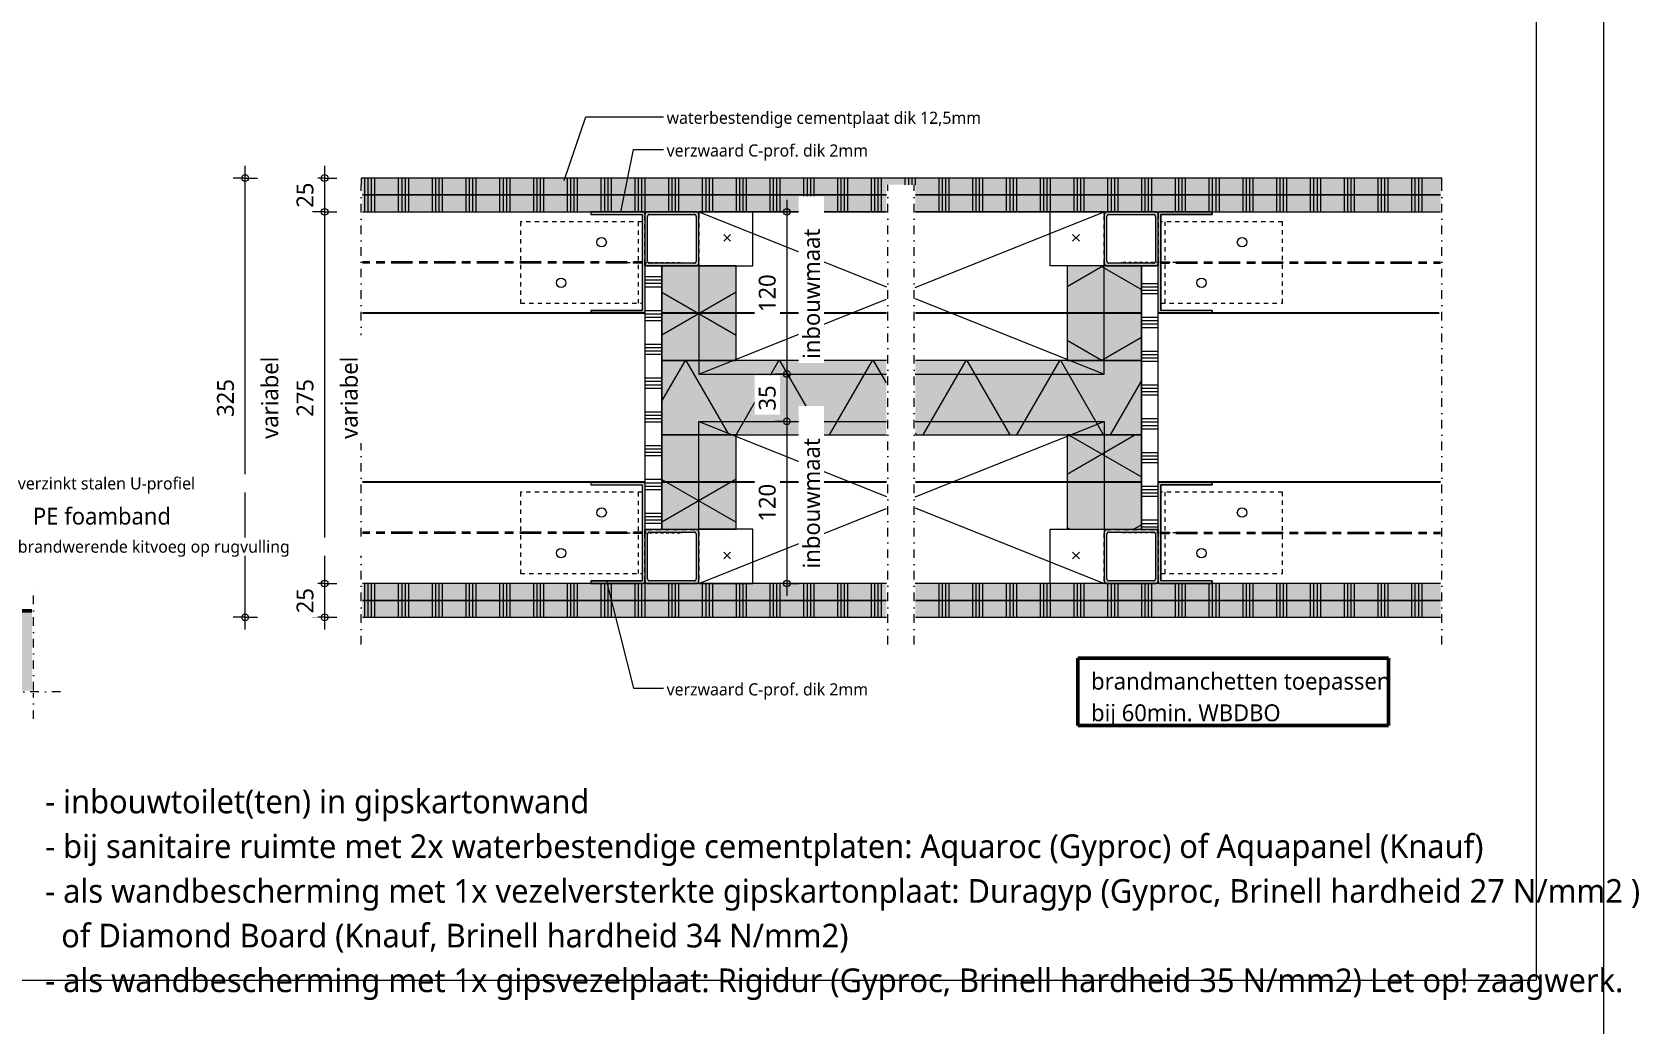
# Model space of a CAD drawing. Header units: millimetres. Extents: x -617 to 12931, y -7813 to -1363.
# Drawn here: x 348 to 1537, y -6311 to -5577 of the extents above; entities that cross this region are included whole.
import ezdxf

# ---------------------------------------------------------------- set-up
doc = ezdxf.new("R2010")
doc.units = ezdxf.units.MM
for name, pattern in [('Center', [31.75, 6.35, -4.7625, 15.875, -4.7625]), ('Dash', [6.35, 3.175, -3.175]), ('Dash dot', [15.875, 6.35, -4.7625, 0, -4.7625]), ('Streep-stip _ detail', [4, 2, -1, 0, -1])]:
    doc.linetypes.add(name, pattern=pattern)
for name, color, linetype, lineweight in [('A-ANNO-DIMS', 211, 'Continuous', 13), ('A-ANNO-DIMS-5', 211, 'Continuous', 13), ('A-ANNO-IDEN', 131, 'Continuous', 18), ('A-DETL', 90, 'Continuous', 13), ('A-DETL-CNTR', 5, 'Center', 35), ('A-DETL-GENF', 92, 'Continuous', 18), ('A-DETL-GENF-HDLN', 1, 'Dash', 18), ('A-DETL-MBND', 5, 'Continuous', 25), ('G-ANNO-TEXT', 231, 'Continuous', 13)]:
    doc.layers.add(name, color=color, linetype=linetype, lineweight=lineweight)
doc.styles.add('Segoe UI_2', font='segoeui.ttf', dxfattribs={"height": 9})
doc.styles.add('Segoe UI_3', font='segoeui.ttf', dxfattribs={"height": 12.5})
doc.styles.add('Segoe UI_4', font='segoeui.ttf', dxfattribs={"height": 17.5})
doc.dimstyles.new('2_5_mm', dxfattribs={"dimscale": 304.8, "dimtxt": 13.092049, "dimasz": 0.016404, "dimexe": 0.029528, "dimexo": 0.0625, "dimgap": 0.014764, "dimtad": 1, "dimdec": 0, "dimzin": 0, "dimdsep": 46, "dimtxsty": 'Segoe UI_3', "dimblk1": 'DOTBLANK', "dimblk2": 'DOTBLANK', "dimsah": 1, "dimcen": 0.09, "dimdle": 0.029528, "dimazin": 0, "dimtfac": 1, "dimtdec": 4, "dimtix": 1, "dimtmove": 0, "dimatfit": 3, "dimfxl": 0.029528, "dimfxlon": 1, "dimtvp": 1, "dimtfill": 1, "dimtolj": 1, "dimtzin": 0, "dimarcsym": 2})
pattern_1 = [(60, (0, 60.8), (-51.962, 30), []), (120, (0, 60.8), (-51.962, -30), [])]

# ---------------------------------------------------------------- blocks, each defined once
blk = doc.blocks.new('42 isolatie - Type 1-3760056-22_1 Principedetails metalstud')
at = {"layer": 'A-DETL-GENF'}
h = blk.add_hatch(color=256, dxfattribs=at)
h.paths.add_polyline_path([(355.3, 0.8), (355.3, 55.8), (188, 55.8), (188, 0.8), (300.3, 0.8)])
h.paths.add_polyline_path([(166.5, 0.8), (166.5, 55.8), (0.3, 55.8), (0.3, 0.8), (55.3, 0.8)])
at = {"layer": 'A-DETL-GENF', "lineweight": 13}
h = blk.add_hatch(dxfattribs=at)
h.set_pattern_fill('FP_1', color=256, style=0, pattern_type=2)
h.set_pattern_definition(pattern_1)
h.paths.add_polyline_path([(355.3, 0.8), (355.3, 55.8), (188, 55.8), (188, 0.8), (300.3, 0.8)])
h.paths.add_polyline_path([(166.5, 0.8), (166.5, 55.8), (0.3, 55.8), (0.3, 0.8), (55.3, 0.8)])
at = {"layer": 'A-DETL-GENF'}
for p, q in [((55.3, 55.8), (0.3, 55.8)), ((0.3, 55.8), (0.3, 0.8)), ((0.3, 55.8), (0.3, 0.8)), ((166.5, 55.8), (55.3, 55.8)), ((166.5, 55.8), (55.3, 55.8)), ((300.3, 55.8), (188, 55.8)), ((300.3, 55.8), (188, 55.8)), ((355.3, 55.8), (300.3, 55.8)), ((355.3, 0.8), (355.3, 55.8)), ((355.3, 0.8), (355.3, 55.8)), ((0.3, 0.8), (55.3, 0.8)), ((55.3, 0.8), (166.5, 0.8)), ((55.3, 0.8), (166.5, 0.8)), ((188, 0.8), (300.3, 0.8)), ((188, 0.8), (300.3, 0.8)), ((300.3, 0.8), (355.3, 0.8))]:
    blk.add_line(p, q, dxfattribs=at)
blk = doc.blocks.new('42 isolatie - Type 1-3760057-22_1 Principedetails metalstud')
at = {"layer": 'A-DETL-GENF'}
blk.add_hatch(color=256, dxfattribs=at).paths.add_polyline_path([(70.2, 55.8), (0.3, 55.8), (0.3, 0.8), (70.2, 0.8), (70.2, 38.7)])
at = {"layer": 'A-DETL-GENF', "lineweight": 13}
h = blk.add_hatch(dxfattribs=at)
h.set_pattern_fill('FP_1', color=256, style=0, pattern_type=2)
h.set_pattern_definition(pattern_1)
h.paths.add_polyline_path([(70.2, 55.8), (0.3, 55.8), (0.3, 0.8), (70.2, 0.8), (70.2, 38.7)])
at = {"layer": 'A-DETL-GENF'}
for p, q in [((70.2, 55.8), (0.3, 55.8)), ((0.3, 55.8), (0.3, 0.8)), ((70.2, 55.8), (0.3, 55.8)), ((0.3, 55.8), (0.3, 0.8)), ((70.2, 0.8), (70.2, 55.8)), ((70.2, 0.8), (70.2, 55.8)), ((0.3, 0.8), (70.2, 0.8))]:
    blk.add_line(p, q, dxfattribs=at)
blk = doc.blocks.new('42 isolatie - Type 1-3760058-22_1 Principedetails metalstud')
at = {"layer": 'A-DETL-GENF'}
blk.add_hatch(color=256, dxfattribs=at).paths.add_polyline_path([(70.2, -55.8), (70.2, -0.8), (0.3, -0.8), (0.3, -55.8)])
at = {"layer": 'A-DETL-GENF', "lineweight": 13}
h = blk.add_hatch(dxfattribs=at)
h.set_pattern_fill('FP_2', color=256, style=0, pattern_type=2)
h.set_pattern_definition([(300, (0, -60.8), (-51.96, -30), []), (240, (0, -60.8), (-51.96, 30), [])])
h.paths.add_polyline_path([(70.2, -55.8), (70.2, -0.8), (0.3, -0.8), (0.3, -55.8)])
at = {"layer": 'A-DETL-GENF'}
for p, q in [((70.2, -0.8), (0.3, -0.8)), ((0.3, -0.8), (0.3, -55.8)), ((0.3, -0.8), (0.3, -55.8)), ((70.2, -55.8), (70.2, -0.8)), ((70.2, -55.8), (70.2, -0.8)), ((0.3, -55.8), (70.2, -55.8)), ((0.3, -55.8), (70.2, -55.8))]:
    blk.add_line(p, q, dxfattribs=at)
blk = doc.blocks.new('40  gipsplaat - vochtbestendig D12_5-V392-22_1 Principedetails metalstud')
at = {"layer": 'A-DETL-GENF'}
h = blk.add_hatch(color=256, dxfattribs=at)
h.paths.add_polyline_path([(798.9, 0), (799, 0), (799, 12.5), (410.3, 12.5), (410.3, 0), (681.4, 0)])
h.paths.add_polyline_path([(246.9, 0), (388.8, 0), (388.8, 12.5), (1, 12.5), (1, 0), (246.5, 0)])
at = {"layer": 'A-DETL-GENF', "lineweight": 13}
h = blk.add_hatch(dxfattribs=at)
h.set_pattern_fill('FP_490', color=256, style=0, pattern_type=2)
h.set_pattern_definition([(90, (-581.146, 5709.758), (-25, 1e-15), []), (90, (-578.646, 5709.758), (-25, 1e-15), []), (90, (-576.146, 5709.758), (-25, 1e-15), []), (90, (-573.646, 5709.758), (-25, 1e-15), [])])
h.paths.add_polyline_path([(798.9, 0), (799, 0), (799, 12.5), (410.3, 12.5), (410.3, 0), (681.4, 0)])
h.paths.add_polyline_path([(213.1, 0), (388.8, 0), (388.8, 12.5), (1, 12.5), (1, 0), (212.8, 0)])
at = {"layer": 'A-DETL-GENF'}
for p, q in [((388.8, 12.5), (1, 12.5)), ((799, 12.5), (410.3, 12.5)), ((1, 0), (170, 0)), ((1, 0), (170, 0)), ((170, 0), (209, 0)), ((209, 0), (212, 0)), ((209, 0), (212, 0)), ((212, 0), (248, 0)), ((248, 0), (388.8, 0)), ((248, 0), (388.8, 0)), ((410.3, 0), (552, 0)), ((410.3, 0), (552, 0)), ((552, 0), (588, 0)), ((588, 0), (591, 0)), ((588, 0), (591, 0)), ((591, 0), (630, 0)), ((630, 0), (799, 0)), ((630, 0), (799, 0))]:
    blk.add_line(p, q, dxfattribs=at)
blk = doc.blocks.new('40  gipsplaat - vochtbestendig D12_5-V393-22_1 Principedetails metalstud')
at = {"layer": 'A-DETL-GENF'}
blk.add_hatch(color=256, dxfattribs=at).paths.add_polyline_path([(799, 0), (799, 7.5), (800, 7.5), (800, 12.5), (0, 12.5), (0, 7.5), (1, 7.5), (1, 0), (388.8, 0), (388.8, 7.5), (410.3, 7.5), (410.3, 0), (798.9, 0)])
at = {"layer": 'A-DETL-GENF', "lineweight": 13}
h = blk.add_hatch(dxfattribs=at)
h.set_pattern_fill('FP_491', color=256, style=0, pattern_type=2)
h.set_pattern_definition([(90, (-581.146, 5697.258), (-25, 1e-15), []), (90, (-578.646, 5697.258), (-25, 1e-15), []), (90, (-576.146, 5697.258), (-25, 1e-15), []), (90, (-573.646, 5697.258), (-25, 1e-15), [])])
h.paths.add_polyline_path([(799, 0), (799, 7.5), (800, 7.5), (800, 12.5), (0, 12.5), (0, 7.5), (1, 7.5), (1, 0), (388.8, 0), (388.8, 7.5), (410.3, 7.5), (410.3, 0), (798.9, 0)])
at = {"layer": 'A-DETL-GENF'}
for p, q in [((800, 12.5), (0, 12.5)), ((0, 12.5), (0, 7.5)), ((800, 12.5), (0, 12.5)), ((0, 12.5), (0, 7.5)), ((800, 7.5), (800, 12.5)), ((800, 7.5), (800, 12.5)), ((1, 0), (388.8, 0)), ((1, 0), (388.8, 0)), ((410.3, 0), (799, 0)), ((410.3, 0), (799, 0))]:
    blk.add_line(p, q, dxfattribs=at)
blk = doc.blocks.new('20 klos p - Achterliggend-V373-22_1 Principedetails metalstud')
at = {"layer": 'A-DETL-GENF'}
for p, q in [((138.8, 120), (0, 120)), ((0, 120), (0, 118)), ((0, 120), (138.8, 64.5)), ((300, 120), (160.2, 120)), ((160.2, 64.1), (300, 120)), ((300, 118), (300, 120)), ((0, 82), (0, 0)), ((300, 0), (300, 82)), ((0, 0), (138.8, 55.5)), ((160.2, 55.9), (300, 0)), ((0, 0), (138.8, 0)), ((160.2, 0), (300, 0))]:
    blk.add_line(p, q, dxfattribs=at)
blk = doc.blocks.new('40  gipsplaat - vochtbestendig D12_5-V394-22_1 Principedetails metalstud')
at = {"layer": 'A-DETL-GENF'}
h = blk.add_hatch(color=256, dxfattribs=at)
h.paths.add_polyline_path([(798.9, 0), (799, 0), (799, 12.5), (410.3, 12.5), (410.3, 0), (681.4, 0)])
h.paths.add_polyline_path([(270, 0), (388.8, 0), (388.8, 12.5), (1, 12.5), (1, 0), (211.2, 0)])
at = {"layer": 'A-DETL-GENF', "lineweight": 13}
h = blk.add_hatch(dxfattribs=at)
h.set_pattern_fill('FP_492', color=256, style=0, pattern_type=2)
h.set_pattern_definition([(90, (-581.146, 6009.758), (-25, 1e-15), []), (90, (-578.646, 6009.758), (-25, 1e-15), []), (90, (-576.146, 6009.758), (-25, 1e-15), []), (90, (-573.646, 6009.758), (-25, 1e-15), [])])
h.paths.add_polyline_path([(681.4, 0), (799, 0), (799, 12.5), (410.3, 12.5), (410.3, 0), (563.8, 0)])
h.paths.add_polyline_path([(211.2, 0), (388.8, 0), (388.8, 12.5), (1, 12.5), (1, 0), (93.7, 0)])
at = {"layer": 'A-DETL-GENF'}
for p, q in [((388.8, 12.5), (1, 12.5)), ((799, 12.5), (410.3, 12.5)), ((1, 0), (388.8, 0)), ((1, 0), (388.8, 0)), ((410.3, 0), (799, 0)), ((410.3, 0), (799, 0))]:
    blk.add_line(p, q, dxfattribs=at)
blk = doc.blocks.new('40  gipsplaat - vochtbestendig D12_5-V395-22_1 Principedetails metalstud')
at = {"layer": 'A-DETL-GENF'}
h = blk.add_hatch(color=256, dxfattribs=at)
h.paths.add_polyline_path([(798.9, 0), (799, 0), (799, 12.5), (410.3, 12.5), (410.3, 0), (681.4, 0)])
h.paths.add_polyline_path([(211.2, 0), (388.8, 0), (388.8, 12.5), (1, 12.5), (1, 0), (210, 0)])
at = {"layer": 'A-DETL-GENF', "lineweight": 13}
h = blk.add_hatch(dxfattribs=at)
h.set_pattern_fill('FP_493', color=256, style=0, pattern_type=2)
h.set_pattern_definition([(90, (-581.146, 5997.258), (-25, 1e-15), []), (90, (-578.646, 5997.258), (-25, 1e-15), []), (90, (-576.146, 5997.258), (-25, 1e-15), []), (90, (-573.646, 5997.258), (-25, 1e-15), [])])
h.paths.add_polyline_path([(798.9, 0), (799, 0), (799, 12.5), (410.3, 12.5), (410.3, 0), (681.4, 0)])
h.paths.add_polyline_path([(212.8, 0), (388.8, 0), (388.8, 12.5), (1, 12.5), (1, 0), (212, 0)])
at = {"layer": 'A-DETL-GENF'}
for p, q in [((170, 12.5), (1, 12.5)), ((170, 12.5), (1, 12.5)), ((209, 12.5), (170, 12.5)), ((212, 12.5), (209, 12.5)), ((212, 12.5), (209, 12.5)), ((248, 12.5), (212, 12.5)), ((388.8, 12.5), (248, 12.5)), ((388.8, 12.5), (248, 12.5)), ((552, 12.5), (410.3, 12.5)), ((552, 12.5), (410.3, 12.5)), ((588, 12.5), (552, 12.5)), ((591, 12.5), (588, 12.5)), ((591, 12.5), (588, 12.5)), ((630, 12.5), (591, 12.5)), ((799, 12.5), (630, 12.5)), ((799, 12.5), (630, 12.5)), ((1, 0), (388.8, 0)), ((1, 0), (388.8, 0)), ((410.3, 0), (799, 0)), ((410.3, 0), (799, 0))]:
    blk.add_line(p, q, dxfattribs=at)
blk = doc.blocks.new('22 verzwaard metalstud profiel - 75 mm-V368-22_1 Principedetails metalstud')
at = {"layer": 'A-DETL-GENF'}
blk.add_hatch(color=256, dxfattribs=at).paths.add_polyline_path([(37.5, -8.3), (37.5, -1), (36.5, 0), (-36.5, 0), (-37.5, -1), (-37.5, -40), (-35.5, -40), (-35.5, -2), (35.5, -2), (35.5, -40), (37.5, -40)])
for p, q in [((-36.5, 0), (-37.5, -1)), ((-37.5, -1), (-36.5, 0)), ((-35.5, 0), (-36.5, 0)), ((-35.5, 0), (-36.5, 0)), ((2.5, 0), (0.5, 0)), ((2.5, 0), (0.5, 0)), ((37.5, -1), (36.5, 0)), ((-37.5, -1), (-37.5, -40)), ((-37.5, -40), (-37.5, -1)), ((-35.5, -2), (35.5, -2)), ((-35.5, -40), (-35.5, -2)), ((-35.5, -40), (-35.5, -2)), ((-35.5, -2), (35.5, -2)), ((35.5, -2), (35.5, -40)), ((35.5, -40), (35.5, -2)), ((37.5, -1), (36.5, 0)), ((37.5, -40), (37.5, -1)), ((37.5, -40), (37.5, -1)), ((-37.5, -40), (-35.5, -40)), ((-37.5, -40), (-35.5, -40)), ((35.5, -40), (37.5, -40)), ((35.5, -40), (37.5, -40))]:
    blk.add_line(p, q, dxfattribs=at)
blk = doc.blocks.new('22 verzwaard metalstud profiel - 75 mm-V376-22_1 Principedetails metalstud')
at = {"layer": 'A-DETL-GENF'}
blk.add_hatch(color=256, dxfattribs=at).paths.add_polyline_path([(37.5, -1), (36.5, 0), (-36.5, 0), (-37.5, -1), (-37.5, -40), (-35.5, -40), (-35.5, -2), (35.5, -2), (35.5, -40), (37.5, -40), (37.5, -8.3)])
for p, q in [((-36.5, 0), (-37.5, -1)), ((-37.5, -1), (-36.5, 0)), ((-0.5, 0), (-2.5, 0)), ((-0.5, 0), (-2.5, 0)), ((36.5, 0), (35.5, 0)), ((36.5, 0), (35.5, 0)), ((37.5, -1), (36.5, 0)), ((-37.5, -1), (-37.5, -40)), ((-37.5, -40), (-37.5, -1)), ((-35.5, -2), (35.5, -2)), ((-35.5, -40), (-35.5, -2)), ((-35.5, -40), (-35.5, -2)), ((-35.5, -2), (35.5, -2)), ((35.5, -2), (35.5, -40)), ((35.5, -40), (35.5, -2)), ((37.5, -1), (36.5, 0)), ((37.5, -40), (37.5, -1)), ((37.5, -40), (37.5, -1)), ((-37.5, -40), (-35.5, -40)), ((-37.5, -40), (-35.5, -40)), ((35.5, -40), (37.5, -40)), ((35.5, -40), (37.5, -40))]:
    blk.add_line(p, q, dxfattribs=at)
blk = doc.blocks.new('22 verzwaard metalstud profiel - 75 mm-V377-22_1 Principedetails metalstud')
at = {"layer": 'A-DETL-GENF'}
blk.add_hatch(color=256, dxfattribs=at).paths.add_polyline_path([(37.5, 1), (37.5, 40), (35.5, 40), (35.5, 2), (-35.5, 2), (-35.5, 40), (-37.5, 40), (-37.5, 1), (-36.5, 0), (36.5, 0)])
for p, q in [((-35.5, 40), (-37.5, 40)), ((-37.5, 40), (-37.5, 1)), ((-37.5, 40), (-37.5, 1)), ((-37.5, 40), (-35.5, 40)), ((-35.5, 2), (-35.5, 40)), ((-35.5, 40), (-35.5, 2)), ((37.5, 40), (35.5, 40)), ((35.5, 40), (35.5, 2)), ((35.5, 40), (35.5, 2)), ((35.5, 40), (37.5, 40)), ((37.5, 1), (37.5, 40)), ((37.5, 40), (37.5, 1)), ((-37.5, 1), (-36.5, 0)), ((-37.5, 1), (-36.5, 0)), ((-36.5, 0), (-35.5, 0)), ((-35.5, 0), (-36.5, 0)), ((35.5, 2), (-35.5, 2)), ((-35.5, 2), (35.5, 2)), ((0.5, 0), (2.5, 0)), ((2.5, 0), (0.5, 0)), ((36.5, 0), (37.5, 1)), ((37.5, 1), (36.5, 0))]:
    blk.add_line(p, q, dxfattribs=at)
blk = doc.blocks.new('22 verzwaard metalstud profiel - 75 mm-V378-22_1 Principedetails metalstud')
at = {"layer": 'A-DETL-GENF'}
blk.add_hatch(color=256, dxfattribs=at).paths.add_polyline_path([(37.5, 1), (37.5, 40), (35.5, 40), (35.5, 2), (-35.5, 2), (-35.5, 40), (-37.5, 40), (-37.5, 1), (-36.5, 0), (36.5, 0)])
for p, q in [((-35.5, 40), (-37.5, 40)), ((-37.5, 40), (-37.5, 1)), ((-37.5, 40), (-37.5, 1)), ((-37.5, 40), (-35.5, 40)), ((-35.5, 2), (-35.5, 40)), ((-35.5, 40), (-35.5, 2)), ((37.5, 40), (35.5, 40)), ((35.5, 40), (35.5, 2)), ((35.5, 40), (35.5, 2)), ((35.5, 40), (37.5, 40)), ((37.5, 1), (37.5, 40)), ((37.5, 40), (37.5, 1)), ((-37.5, 1), (-36.5, 0)), ((-37.5, 1), (-36.5, 0)), ((35.5, 2), (-35.5, 2)), ((-35.5, 2), (35.5, 2)), ((-2.5, 0), (-0.5, 0)), ((-0.5, 0), (-2.5, 0)), ((35.5, 0), (36.5, 0)), ((36.5, 0), (35.5, 0)), ((36.5, 0), (37.5, 1)), ((37.5, 1), (36.5, 0))]:
    blk.add_line(p, q, dxfattribs=at)
blk = doc.blocks.new('00 afbreeklijn 1 s l - Type 1-2338428-22_1 Principedetails metalstud')
at = {"layer": 'A-DETL-GENF', "linetype": 'Dash dot'}
blk.add_line((320, 0), (-20, 0), dxfattribs=at)
blk = doc.blocks.new('20 klos p - Achterliggend-4383762-22_1 Principedetails metalstud')
at = {"layer": 'A-DETL-GENF'}
for p, q in [((0, 0), (138.8, 0)), ((0, -82), (0, 0)), ((0, 0), (138.8, -55.5)), ((160.2, 0), (300, 0)), ((160.2, -55.9), (300, 0)), ((300, 0), (300, -82)), ((0, -120), (138.8, -64.5)), ((160.2, -64.1), (300, -120)), ((0, -120), (0, -118)), ((300, -118), (300, -120)), ((138.8, -120), (0, -120)), ((300, -120), (160.2, -120))]:
    blk.add_line(p, q, dxfattribs=at)
blk = doc.blocks.new('00 afbreeklijn 1 s l - Type 1-2338429-22_1 Principedetails metalstud')
at = {"layer": 'A-DETL-GENF', "linetype": 'Dash dot'}
blk.add_line((320, 0), (-20, 0), dxfattribs=at)
blk = doc.blocks.new('40  gipsplaat - D12_5-V408-22_1 Principedetails metalstud')
at = {"layer": 'A-DETL-GENF', "lineweight": 13}
h = blk.add_hatch(dxfattribs=at)
h.set_pattern_fill('FP_506', color=256, style=0, pattern_type=2)
h.set_pattern_definition([(270, (5954.708, 1181.146), (25, 1e-15), []), (270, (5957.208, 1181.146), (25, 1e-15), []), (270, (5959.708, 1181.146), (25, 1e-15), []), (270, (5962.208, 1181.146), (25, 1e-15), [])])
h.paths.add_polyline_path([(0, 12.5), (0, 0), (194.9, 0), (194.9, 12.5), (26.1, 12.5)])
at = {"layer": 'A-DETL-GENF'}
for p, q in [((194.9, 12.5), (0, 12.5)), ((0, 12.5), (0, 0)), ((194.9, 12.5), (0, 12.5)), ((0, 12.5), (0, 0)), ((194.9, 0), (194.9, 12.5)), ((194.9, 0), (194.9, 12.5)), ((0, 0), (194.9, 0)), ((0, 0), (194.9, 0))]:
    blk.add_line(p, q, dxfattribs=at)
blk = doc.blocks.new('40  gipsplaat - D12_5-V409-22_1 Principedetails metalstud')
at = {"layer": 'A-DETL-GENF', "lineweight": 13}
h = blk.add_hatch(dxfattribs=at)
h.set_pattern_fill('FP_507', color=256, style=0, pattern_type=2)
h.set_pattern_definition([(90, (-5759.808, -801.146), (-25, 1e-15), []), (90, (-5762.308, -801.146), (-25, 1e-15), []), (90, (-5764.808, -801.146), (-25, 1e-15), []), (90, (-5767.308, -801.146), (-25, 1e-15), [])])
h.paths.add_polyline_path([(194.9, 1.2), (194.9, 12.5), (0, 12.5), (0, 0), (194.9, 0)])
at = {"layer": 'A-DETL-GENF'}
for p, q in [((194.9, 12.5), (0, 12.5)), ((0, 12.5), (0, 0)), ((194.9, 12.5), (0, 12.5)), ((0, 12.5), (0, 0)), ((194.9, 0), (194.9, 12.5)), ((194.9, 0), (194.9, 12.5)), ((0, 0), (194.9, 0)), ((0, 0), (194.9, 0))]:
    blk.add_line(p, q, dxfattribs=at)
blk = doc.blocks.new('28 kokerprofiel - 40x40x2-4433244-22_1 Principedetails metalstud')
at = {"layer": 'A-DETL-GENF', "linetype": 'Dash'}
h = blk.add_hatch(color=256, dxfattribs=at)
h.paths.add_polyline_path([(18, -20), (18.5, -19.9), (19, -19.7), (19.4, -19.4), (19.7, -19), (19.9, -18.5), (20, -18), (20, 18), (19.9, 18.5), (19.7, 19), (19.4, 19.4), (19, 19.7), (18.5, 19.9), (18, 20), (-18, 20), (-18.5, 19.9), (-19, 19.7), (-19.4, 19.4), (-19.7, 19), (-19.9, 18.5), (-20, 18), (-20, -18), (-19.9, -18.5), (-19.7, -19), (-19.4, -19.4), (-19, -19.7), (-18.5, -19.9), (-18, -20)])
h.paths.add_polyline_path([(16.5, -18), (-16.9, -17.9), (-17.3, -17.8), (-17.6, -17.6), (-17.8, -17.3), (-17.9, -16.9), (-18, -16.5), (-17.9, 16.9), (-17.8, 17.2), (-17.6, 17.6), (-17.3, 17.8), (-16.9, 17.9), (-16.5, 18), (16.9, 17.9), (17.2, 17.8), (17.6, 17.6), (17.8, 17.2), (17.9, 16.9), (18, 16.5), (17.9, -16.9), (17.8, -17.3), (17.6, -17.6), (17.2, -17.8), (16.8, -18)])
at = {"layer": 'A-DETL-GENF'}
for p, q in [((-20, 18), (-20, -18)), ((18, 20), (-18, 20)), ((-18, -16.5), (-18, 16.5)), ((-16.5, 18), (16.5, 18)), ((18, 16.5), (18, -16.5)), ((20, -18), (20, 18)), ((-18, -20), (18, -20)), ((16.5, -18), (-16.5, -18))]:
    blk.add_line(p, q, dxfattribs=at)
for centre, radius, start, end in [((-18, 18), 2, 90, 180), ((-16.5, 16.5), 1.5, 90, 180), ((16.5, 16.5), 1.5, 360, 90), ((18, 18), 2, 360, 90), ((-18, -18), 2, 180, 270), ((-16.5, -16.5), 1.5, 180, 270), ((16.5, -16.5), 1.5, 270, 0), ((18, -18), 2, 270, 360)]:
    blk.add_arc(centre, radius, start, end, dxfattribs=at)
at = {"layer": 'A-DETL-GENF-HDLN'}
for p, q in [((-20, -18), (-20, 18)), ((-18, 20), (18, 20)), ((-18, -16.5), (-18, 16.5)), ((-16.5, 18), (16.5, 18)), ((18, 16.5), (18, -16.5)), ((20, 18), (20, -18)), ((18, -20), (-18, -20)), ((16.5, -18), (-16.5, -18))]:
    blk.add_line(p, q, dxfattribs=at)
for centre, radius, start, end in [((-18, 18), 2, 90, 180), ((-16.5, 16.5), 1.5, 90, 180), ((16.5, 16.5), 1.5, 360, 90), ((18, 18), 2, 360, 90), ((-18, -18), 2, 180, 270), ((-16.5, -16.5), 1.5, 180, 270), ((16.5, -16.5), 1.5, 270, 0), ((18, -18), 2, 270, 0)]:
    blk.add_arc(centre, radius, start, end, dxfattribs=at)
blk = doc.blocks.new('23 vloerweergave - 23 DI vloerweergave s e-V413-22_1 Principedetails metalstud')
at = {"layer": 'A-DETL-GENF', "linetype": 'Dash dot'}
blk.add_hatch(color=256, dxfattribs=at).paths.add_polyline_path([(89.6, -59), (143, -59), (143, 0), (-143, 0), (-143, -59), (10.2, -59)])
for p, q in [((-144, -80), (-144, 20)), ((144, -59), (144, 20)), ((-145, -60), (-164, -60)), ((164, -60), (-143, -60)), ((144, -80), (144, -61))]:
    blk.add_line(p, q, dxfattribs=at)
at = {"layer": 'A-DETL-GENF', "lineweight": 50}
for p, q in [((90.5, 0), (-143, 0)), ((143, 0), (112.8, 0))]:
    blk.add_line(p, q, dxfattribs=at)
blk = doc.blocks.new('30 L-anker plat a e - 90x60-2057174-22_1 Principedetails metalstud')
at = {"layer": 'A-DETL-GENF', "linetype": 'Dash'}
for p, q in [((35, 90), (-25, 90)), ((-25, 90), (-25, 0)), ((35, 0), (35, 90)), ((35, 3), (-25, 3)), ((35, 0), (-25, 0))]:
    blk.add_line(p, q, dxfattribs=at)
at = {"layer": 'A-DETL-GENF', "linetype": 'Streep-stip _ detail', "lineweight": 13}
blk.add_line((5, 15), (5, -30), dxfattribs=at)
at = {"layer": 'A-DETL-GENF', "lineweight": 13}
for centre in [(-10, 60), (20, 30)]:
    blk.add_circle(centre, 3.5, dxfattribs=at)
blk = doc.blocks.new('00 afbreeklijn 1 s l - Type 1-2338427-22_1 Principedetails metalstud')
at = {"layer": 'A-DETL-GENF', "linetype": 'Dash dot'}
for p, q in [((320, 0), (-20, 0)), ((320, -19.5), (-20, -19.5))]:
    blk.add_line(p, q, dxfattribs=at)
blk = doc.blocks.new('DIMBLOCK233-22_1 Principedetails metalstud')
at = {"layer": 'A-ANNO-DIMS-5'}
for p, q in [((564.1, -5675.8), (564.1, -5709.8)), ((564.1, -5684.8), (555.1, -5684.8)), ((564.1, -5684.8), (573.1, -5684.8)), ((564.1, -5709.8), (555.1, -5709.8)), ((564.1, -5709.8), (573.1, -5709.8))]:
    blk.add_line(p, q, dxfattribs=at)
for centre in [(564.1, -5684.8), (564.1, -5709.8)]:
    blk.add_circle(centre, 2.5, dxfattribs=at)
at = {"layer": 'A-ANNO-DIMS-5', "color": 0, "insert": (543.3, -5706.8), "char_height": 12.5, "width": 22.852, "attachment_point": 1, "rotation": 90, "line_spacing_factor": 1.142579, "style": 'Segoe UI_3', "bg_fill": 3, "box_fill_scale": 1.25, "bg_fill_color": 9, "bg_fill_true_color": 13158600, "bg_fill_transparency": 0}
blk.add_mtext('25', dxfattribs=at)
blk = doc.blocks.new('_DotBlank')
at = {"color": 0, "linetype": 'ByBlock', "lineweight": -2}
blk.add_line((-0.5, 0), (-1, 0), dxfattribs=at)
blk.add_circle((0, 0), 0.5, dxfattribs=at)
blk = doc.blocks.new('DIMBLOCK234-22_1 Principedetails metalstud')
at = {"layer": 'A-ANNO-DIMS-5'}
for p, q in [((564.1, -5709.8), (555.1, -5709.8)), ((564.1, -5709.8), (564.1, -5984.8)), ((564.1, -5709.8), (573.1, -5709.8)), ((564.1, -5984.8), (555.1, -5984.8)), ((564.1, -5984.8), (573.1, -5984.8))]:
    blk.add_line(p, q, dxfattribs=at)
for centre in [(564.1, -5709.8), (564.1, -5984.8)]:
    blk.add_circle(centre, 2.5, dxfattribs=at)
at = {"layer": 'A-ANNO-DIMS-5', "color": 0, "insert": (576.1, -5877.8), "char_height": 12.5, "width": 73.411, "attachment_point": 1, "rotation": 90, "line_spacing_factor": 1.142579, "style": 'Segoe UI_3', "bg_fill": 3, "box_fill_scale": 1.25, "bg_fill_color": 9, "bg_fill_true_color": 13158600, "bg_fill_transparency": 0}
blk.add_mtext('variabel', dxfattribs=at)
at = {"layer": 'A-ANNO-DIMS-5', "color": 0, "insert": (543.3, -5861.5), "char_height": 12.5, "width": 34.277, "attachment_point": 1, "rotation": 90, "line_spacing_factor": 1.142579, "style": 'Segoe UI_3', "bg_fill": 3, "box_fill_scale": 1.25, "bg_fill_color": 9, "bg_fill_true_color": 13158600, "bg_fill_transparency": 0}
blk.add_mtext('275', dxfattribs=at)
blk = doc.blocks.new('DIMBLOCK235-22_1 Principedetails metalstud')
at = {"layer": 'A-ANNO-DIMS-5'}
for p, q in [((564.1, -5984.8), (555.1, -5984.8)), ((564.1, -5984.8), (564.1, -6018.8)), ((564.1, -5984.8), (573.1, -5984.8)), ((564.1, -6009.8), (555.1, -6009.8)), ((564.1, -6009.8), (573.1, -6009.8))]:
    blk.add_line(p, q, dxfattribs=at)
for centre in [(564.1, -5984.8), (564.1, -6009.8)]:
    blk.add_circle(centre, 2.5, dxfattribs=at)
at = {"layer": 'A-ANNO-DIMS-5', "color": 0, "insert": (543.3, -6006.8), "char_height": 12.5, "width": 22.852, "attachment_point": 1, "rotation": 90, "line_spacing_factor": 1.142579, "style": 'Segoe UI_3', "bg_fill": 3, "box_fill_scale": 1.25, "bg_fill_color": 9, "bg_fill_true_color": 13158600, "bg_fill_transparency": 0}
blk.add_mtext('25', dxfattribs=at)
blk = doc.blocks.new('DIMBLOCK236-22_1 Principedetails metalstud')
at = {"layer": 'A-ANNO-DIMS-5'}
for p, q in [((505.3, -6018.8), (505.3, -5675.8)), ((505.3, -5684.8), (496.3, -5684.8)), ((505.3, -5684.8), (514.3, -5684.8)), ((505.3, -6009.8), (496.3, -6009.8)), ((505.3, -6009.8), (514.3, -6009.8))]:
    blk.add_line(p, q, dxfattribs=at)
for centre in [(505.3, -5684.8), (505.3, -6009.8)]:
    blk.add_circle(centre, 2.5, dxfattribs=at)
at = {"layer": 'A-ANNO-DIMS-5', "color": 0, "insert": (517.3, -5877.8), "char_height": 12.5, "width": 73.411, "attachment_point": 1, "rotation": 90, "line_spacing_factor": 1.142579, "style": 'Segoe UI_3', "bg_fill": 3, "box_fill_scale": 1.25, "bg_fill_color": 9, "bg_fill_true_color": 13158600, "bg_fill_transparency": 0}
blk.add_mtext('variabel', dxfattribs=at)
at = {"layer": 'A-ANNO-DIMS-5', "color": 0, "insert": (484.4, -5861.5), "char_height": 12.5, "width": 34.277, "attachment_point": 1, "rotation": 90, "line_spacing_factor": 1.142579, "style": 'Segoe UI_3', "bg_fill": 3, "box_fill_scale": 1.25, "bg_fill_color": 9, "bg_fill_true_color": 13158600, "bg_fill_transparency": 0}
blk.add_mtext('325', dxfattribs=at)
blk = doc.blocks.new('DIMBLOCK237-22_1 Principedetails metalstud')
at = {"layer": 'A-ANNO-DIMS-5'}
for p, q in [((906.2, -5700.8), (906.2, -5829.8)), ((906.2, -5709.8), (897.2, -5709.8)), ((906.2, -5709.8), (915.2, -5709.8)), ((906.2, -5829.8), (897.2, -5829.8)), ((906.2, -5829.8), (915.2, -5829.8))]:
    blk.add_line(p, q, dxfattribs=at)
for centre in [(906.2, -5709.8), (906.2, -5829.8)]:
    blk.add_circle(centre, 2.5, dxfattribs=at)
at = {"layer": 'A-ANNO-DIMS-5', "color": 0, "char_height": 12.5, "attachment_point": 1, "rotation": 90, "line_spacing_factor": 1.142579, "style": 'Segoe UI_3', "bg_fill": 3, "box_fill_scale": 1.25, "bg_fill_color": 9, "bg_fill_true_color": 13158600, "bg_fill_transparency": 0}
for s, insert, width in [('inbouwmaat', (918.2, -5818.6), 117.114), ('120', (885.4, -5784), 34.277)]:
    blk.add_mtext(s, dxfattribs=dict(at, insert=insert, width=width))
blk = doc.blocks.new('DIMBLOCK238-22_1 Principedetails metalstud')
at = {"layer": 'A-ANNO-DIMS-5'}
for p, q in [((906.2, -5829.8), (897.2, -5829.8)), ((906.2, -5829.8), (906.2, -5864.8)), ((906.2, -5829.8), (915.2, -5829.8)), ((906.2, -5864.8), (897.2, -5864.8)), ((906.2, -5864.8), (915.2, -5864.8))]:
    blk.add_line(p, q, dxfattribs=at)
for centre in [(906.2, -5829.8), (906.2, -5864.8)]:
    blk.add_circle(centre, 2.5, dxfattribs=at)
at = {"layer": 'A-ANNO-DIMS-5', "color": 0, "insert": (885.4, -5856.8), "char_height": 12.5, "width": 22.852, "attachment_point": 1, "rotation": 90, "line_spacing_factor": 1.142579, "style": 'Segoe UI_3', "bg_fill": 3, "box_fill_scale": 1.25, "bg_fill_color": 9, "bg_fill_true_color": 13158600, "bg_fill_transparency": 0}
blk.add_mtext('35', dxfattribs=at)
blk = doc.blocks.new('DIMBLOCK239-22_1 Principedetails metalstud')
at = {"layer": 'A-ANNO-DIMS-5'}
for p, q in [((906.2, -5864.8), (897.2, -5864.8)), ((906.2, -5864.8), (906.2, -5993.8)), ((906.2, -5864.8), (915.2, -5864.8)), ((906.2, -5984.8), (897.2, -5984.8)), ((906.2, -5984.8), (915.2, -5984.8))]:
    blk.add_line(p, q, dxfattribs=at)
for centre in [(906.2, -5864.8), (906.2, -5984.8)]:
    blk.add_circle(centre, 2.5, dxfattribs=at)
at = {"layer": 'A-ANNO-DIMS-5', "color": 0, "char_height": 12.5, "attachment_point": 1, "rotation": 90, "line_spacing_factor": 1.142579, "style": 'Segoe UI_3', "bg_fill": 3, "box_fill_scale": 1.25, "bg_fill_color": 9, "bg_fill_true_color": 13158600, "bg_fill_transparency": 0}
for s, insert, width in [('inbouwmaat', (918.2, -5973.6), 117.114), ('120', (885.4, -5939), 34.277)]:
    blk.add_mtext(s, dxfattribs=dict(at, insert=insert, width=width))

msp = doc.modelspace()

# ---------------------------------------------------------------- linework, layer by layer
at = {"layer": 'A-ANNO-IDEN'}
for p, q in [((741.5, -5686.5), (757.5, -5639.4)), ((757.5, -5639.4), (817.2, -5639.4)), ((783.4, -5710.1), (792.8, -5663.6)), ((792.8, -5663.6), (817.2, -5663.6)), ((772.4, -5982.3), (792.8, -6062.3)), ((792.8, -6062.3), (817.2, -6062.3))]:
    msp.add_line(p, q, dxfattribs=at)
at = {"layer": 'A-DETL', "lineweight": 18}
for p, q in [((1510.7, -4843.2), (1510.7, -7813.2)), ((1460.7, -5003.2), (1460.7, -6278.2)), ((881.1, -5709.8), (841.1, -5709.8)), ((881.1, -5749.8), (881.1, -5709.8)), ((1101.1, -5749.8), (1101.1, -5709.8)), ((1101.1, -5709.8), (1141.1, -5709.8)), ((864.6, -5726.6), (859.6, -5731.6)), ((859.6, -5726.6), (864.6, -5731.6)), ((1117.7, -5726.6), (1122.7, -5731.6)), ((1122.7, -5726.6), (1117.7, -5731.6)), ((841.1, -5749.8), (881.1, -5749.8)), ((1141.1, -5749.8), (1101.1, -5749.8)), ((881.1, -5944.7), (841.1, -5944.7)), ((881.1, -5984.7), (881.1, -5944.7)), ((1101.1, -5984.7), (1101.1, -5944.7)), ((1101.1, -5944.7), (1141.1, -5944.7)), ((864.6, -5961.5), (859.6, -5966.5)), ((859.6, -5961.5), (864.6, -5966.5)), ((1117.7, -5961.5), (1122.7, -5966.5)), ((1122.7, -5961.5), (1117.7, -5966.5)), ((841.1, -5984.7), (881.1, -5984.7)), ((1141.1, -5984.7), (1101.1, -5984.7)), ((-539.3, -6278.2), (1460.7, -6278.2))]:
    msp.add_line(p, q, dxfattribs=at)
at = {"layer": 'A-DETL', "lineweight": 50}
for p, q in [((1121.6, -6039.9), (1121.6, -6089.8)), ((1351.6, -6039.9), (1121.6, -6039.9)), ((1351.6, -6089.8), (1351.6, -6039.9)), ((1121.6, -6089.8), (1351.6, -6089.8))]:
    msp.add_line(p, q, dxfattribs=at)
at = {"layer": 'A-DETL-CNTR'}
for p, q in [((799.1, -5747.3), (592.1, -5747.3)), ((1183.1, -5747.3), (1390.1, -5747.3)), ((799.1, -5947.3), (592.1, -5947.3)), ((1183.1, -5947.3), (1390.1, -5947.3))]:
    msp.add_line(p, q, dxfattribs=at)
at = {"layer": 'A-DETL-MBND'}
for p, q in [((801.1, -5784.8), (592.1, -5784.8)), ((979.9, -5784.8), (813.6, -5784.8)), ((1168.6, -5784.8), (1001.4, -5784.8)), ((1389.1, -5784.8), (1181.1, -5784.8)), ((801.1, -5909.8), (592.1, -5909.8)), ((979.9, -5909.8), (813.6, -5909.8)), ((1168.6, -5909.8), (1001.4, -5909.8)), ((1390.1, -5909.8), (1181.1, -5909.8))]:
    msp.add_line(p, q, dxfattribs=at)

# ---------------------------------------------------------------- block references
at = {"layer": 'A-DETL-GENF'}
for name, p in [('40  gipsplaat - vochtbestendig D12_5-V393-22_1 Principedetails metalstud', (591.1, -5697.3)), ('40  gipsplaat - vochtbestendig D12_5-V392-22_1 Principedetails metalstud', (591.1, -5709.8)), ('20 klos p - Achterliggend-V373-22_1 Principedetails metalstud', (841.1, -5829.8)), ('42 isolatie - Type 1-3760056-22_1 Principedetails metalstud', (813.4, -5875.6)), ('20 klos p - Achterliggend-4383762-22_1 Principedetails metalstud', (841.1, -5864.8)), ('40  gipsplaat - vochtbestendig D12_5-V395-22_1 Principedetails metalstud', (591.1, -5997.3)), ('40  gipsplaat - vochtbestendig D12_5-V394-22_1 Principedetails metalstud', (591.1, -6009.8))]:
    msp.add_blockref(name, p, dxfattribs=at)
at = {"layer": 'A-DETL-GENF', "linetype": 'Dash dot'}
for name, p, rotation in [('00 afbreeklijn 1 s l - Type 1-2338428-22_1 Principedetails metalstud', (591.1, -5709.8), 269.9999999999999), ('00 afbreeklijn 1 s l - Type 1-2338427-22_1 Principedetails metalstud', (1000.4, -5709.8), 269.9999999999999), ('00 afbreeklijn 1 s l - Type 1-2338429-22_1 Principedetails metalstud', (1391.1, -5709.8), 270.0000000000002)]:
    msp.add_blockref(name, p, dxfattribs=dict(at, rotation=rotation))
at = {"layer": 'A-DETL-GENF', "linetype": 'Streep-stip _ detail', "lineweight": 13}
for p, rotation in [((799.1, -5752.3), 89.99999999999962), ((1183.1, -5742.3), 269.9999999999998), ((799.1, -5952.3), 89.99999999999962), ((1183.1, -5942.3), 269.9999999999998)]:
    msp.add_blockref('30 L-anker plat a e - 90x60-2057174-22_1 Principedetails metalstud', p, dxfattribs=dict(at, rotation=rotation))
at = {"layer": 'A-DETL-GENF'}
for name, p, rotation in [('22 verzwaard metalstud profiel - 75 mm-V368-22_1 Principedetails metalstud', (801.1, -5747.3), 269.9999999999998), ('22 verzwaard metalstud profiel - 75 mm-V377-22_1 Principedetails metalstud', (1181.1, -5747.3), 270.0000000000002), ('40  gipsplaat - D12_5-V409-22_1 Principedetails metalstud', (801.1, -5749.8), 269.9999999999999), ('42 isolatie - Type 1-3760057-22_1 Principedetails metalstud', (812.8, -5749.5), 269.9999999999999), ('42 isolatie - Type 1-3760058-22_1 Principedetails metalstud', (1169.4, -5749.5), 270.0000000000001), ('40  gipsplaat - D12_5-V408-22_1 Principedetails metalstud', (1181.1, -5944.7), 89.99999999999991), ('42 isolatie - Type 1-3760058-22_1 Principedetails metalstud', (812.8, -5945), 90.00000000000007), ('42 isolatie - Type 1-3760057-22_1 Principedetails metalstud', (1169.4, -5945), 89.99999999999991), ('22 verzwaard metalstud profiel - 75 mm-V376-22_1 Principedetails metalstud', (801.1, -5947.3), 269.9999999999998), ('22 verzwaard metalstud profiel - 75 mm-V378-22_1 Principedetails metalstud', (1181.1, -5947.3), 270.0000000000002)]:
    msp.add_blockref(name, p, dxfattribs=dict(at, rotation=rotation))
at = {"layer": 'A-DETL-GENF', "linetype": 'Dash dot'}
msp.add_blockref('23 vloerweergave - 23 DI vloerweergave s e-V413-22_1 Principedetails metalstud', (204.5, -6005), dxfattribs=at)
at = {"layer": 'A-DETL-GENF-HDLN'}
for p in [(821.1, -5729.8), (1161.1, -5729.8), (821.1, -5964.8), (1161.1, -5964.8)]:
    msp.add_blockref('28 kokerprofiel - 40x40x2-4433244-22_1 Principedetails metalstud', p, dxfattribs=at)

# ---------------------------------------------------------------- texts
at = {"layer": 'G-ANNO-TEXT', "color": 7, "attachment_point": 1}
for s, insert, char_height, width, style in [('PE foamband', (348.2, -5928.7), 12.5, 125.063, 'Segoe UI_3'), ('brandmanchetten toepassen ', (1131.4, -6050.8), 12.5, 273.776, 'Segoe UI_3'), ('bij 60min. WBDBO', (1131.4, -6074.2), 12.5, 173.165, 'Segoe UI_3'), ('- inbouwtoilet(ten) in gipskartonwand', (357.3, -6137.3), 17.5, 499.451, 'Segoe UI_4'), ('- bij sanitaire ruimte met 2x waterbestendige cementplaten: Aquaroc (Gyproc) of Aquapanel (Knauf)', (357.3, -6170.4), 17.5, 1316.772, 'Segoe UI_4'), ('- als wandbescherming met 1x vezelversterkte gipskartonplaat: Duragyp (Gyproc, Brinell hardheid 27 N/mm2 )', (357.3, -6203.5), 17.5, 1455.063, 'Segoe UI_4'), ('  of Diamond Board (Knauf, Brinell hardheid 34 N/mm2)', (357.3, -6236.5), 17.5, 736.751, 'Segoe UI_4'), ('- als wandbescherming met 1x gipsvezelplaat: Rigidur (Gyproc, Brinell hardheid 35 N/mm2) Let op! zaagwerk.', (357.3, -6269.6), 17.5, 1444.24, 'Segoe UI_4')]:
    msp.add_mtext(s, dxfattribs=dict(at, insert=insert, char_height=char_height, width=width, style=style))

# ---------------------------------------------------------------- dimensions: what is measured, and where the dimension line sits
at = {"layer": 'A-ANNO-DIMS'}
dim = msp.add_linear_dim(base=(505.3, -5684.8), p1=(514.3, -6009.8), p2=(514.3, -5684.8), angle=90, text='<>\\Xvariabel', dimstyle='2_5_mm', override={"dimpost": '<>', "dimfxl": 325}, dxfattribs=at)
dim.commit()
dim.dimension.update_dxf_attribs({"geometry": 'DIMBLOCK236-22_1 Principedetails metalstud', "text_midpoint": (505.3, -5847.3)})
dim = msp.add_linear_dim(base=(564.1, -5709.8), p1=(573.1, -5684.8), p2=(573.1, -5709.8), angle=90, dimstyle='2_5_mm', override={"dimpost": '<>', "dimfxl": 25}, dxfattribs=at)
dim.commit()
dim.dimension.update_dxf_attribs({"geometry": 'DIMBLOCK233-22_1 Principedetails metalstud', "text_midpoint": (553.1, -5697.3)})

# ---------------------------------------------------------------- next in the draw order: texts
at = {"layer": 'A-ANNO-IDEN', "lineweight": 13, "char_height": 9, "attachment_point": 1, "style": 'Segoe UI_2', "bg_fill": 3, "box_fill_scale": 1.25, "bg_fill_color": 9, "bg_fill_true_color": 13158600, "bg_fill_transparency": 0}
for s, insert, width in [('waterbestendige cementplaat dik 12,5mm', (817.2, -5635.7), 299.029), ('verzwaard C-prof. dik 2mm', (817.2, -5659.9), 192.405), ('verzinkt stalen U-profiel', (337, -5906.2), 169.958), ('verzwaard C-prof. dik 2mm', (817.2, -6058.6), 192.405)]:
    msp.add_mtext(s, dxfattribs=dict(at, insert=insert, width=width))

# ---------------------------------------------------------------- next in the draw order: dimensions: what is measured, and where the dimension line sits
at = {"layer": 'A-ANNO-DIMS'}
for base, p1, p2, text, override, picture, middle in [((564.1, -5984.8), (573.1, -5709.8), (573.1, -5984.8), '<>\\Xvariabel', {"dimpost": '<>', "dimfxl": 275}, 'DIMBLOCK234-22_1 Principedetails metalstud', (564.1, -5847.3)), ((906.2, -5829.8), (915.2, -5709.8), (915.2, -5829.8), '<>\\Xinbouwmaat', {"dimpost": '<>', "dimfxl": 120}, 'DIMBLOCK237-22_1 Principedetails metalstud', (906.2, -5769.8))]:
    dim = msp.add_linear_dim(base=base, p1=p1, p2=p2, angle=90, text=text, dimstyle='2_5_mm', override=override, dxfattribs=at)
    dim.commit()
    dim.dimension.update_dxf_attribs({"geometry": picture, "text_midpoint": middle})

# ---------------------------------------------------------------- next in the draw order: texts
at = {"layer": 'A-ANNO-IDEN', "lineweight": 13, "insert": (337, -5953), "char_height": 9, "width": 260.148, "attachment_point": 1, "style": 'Segoe UI_2', "bg_fill": 3, "box_fill_scale": 1.25, "bg_fill_color": 9, "bg_fill_true_color": 13158600, "bg_fill_transparency": 0}
msp.add_mtext('brandwerende kitvoeg op rugvulling', dxfattribs=at)

# ---------------------------------------------------------------- next in the draw order: dimensions: what is measured, and where the dimension line sits
at = {"layer": 'A-ANNO-DIMS'}
for base, p1, p2, override, picture, middle in [((906.2, -5864.8), (915.2, -5829.8), (915.2, -5864.8), {"dimpost": '<>', "dimfxl": 35}, 'DIMBLOCK238-22_1 Principedetails metalstud', (895.3, -5847.3)), ((564.1, -6009.8), (573.1, -5984.8), (573.1, -6009.8), {"dimpost": '<>', "dimfxl": 25}, 'DIMBLOCK235-22_1 Principedetails metalstud', (553.1, -5997.3))]:
    dim = msp.add_linear_dim(base=base, p1=p1, p2=p2, angle=90, dimstyle='2_5_mm', override=override, dxfattribs=at)
    dim.commit()
    dim.dimension.update_dxf_attribs({"geometry": picture, "text_midpoint": middle})

# ---------------------------------------------------------------- next in the draw order: dimensions: what is measured, and where the dimension line sits
dim = msp.add_linear_dim(base=(906.2, -5984.8), p1=(915.2, -5864.8), p2=(915.2, -5984.8), angle=90, text='<>\\Xinbouwmaat', dimstyle='2_5_mm', override={"dimpost": '<>', "dimfxl": 120}, dxfattribs=at)
dim.commit()
dim.dimension.update_dxf_attribs({"geometry": 'DIMBLOCK239-22_1 Principedetails metalstud', "text_midpoint": (906.2, -5924.8)})

doc.saveas('drawing.dxf')
